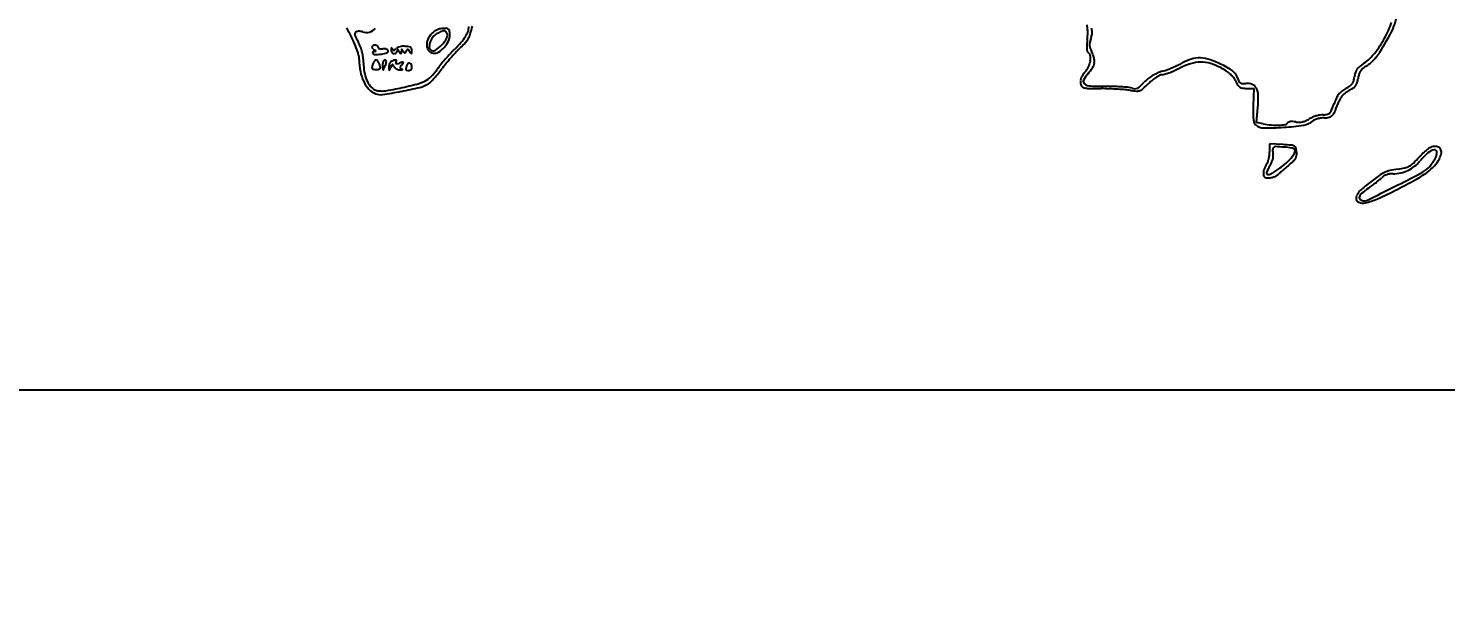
# Model space of a CAD drawing. Header units: millimetres. Extents: x 56222 to 3066687, y -650199 to -121287.
# Drawn here: x 135221.38 to 135265.5, y -182877.65 to -182859.39 of the extents above; entities that cross this region are included whole.
import ezdxf
from ezdxf import colors
from ezdxf.entities.mleader import LeaderData, LeaderLine
from ezdxf.math import Vec2, Vec3

# ---------------------------------------------------------------- set-up
doc = ezdxf.new("R2010")
doc.units = ezdxf.units.MM
doc.header["$MEASUREMENT"] = 0
doc.layers.add('Text', color=7, linetype='Continuous', lineweight=15)
doc.styles.add('style4', font='ARIALN.TTF')

msp = doc.modelspace()

# ---------------------------------------------------------------- linework, layer by layer
for p, q in [((135259.301, -182861.263), (135259.53, -182861.263)), ((135259.53, -182861.263), (135259.51, -182861.794)), ((135259.612, -182862.326), (135259.654, -182861.86)), ((135259.825, -182862.369), (135259.612, -182862.326)), ((135260.432, -182863.015), (135260.022, -182862.995)), ((135260.022, -182862.995), (135260.022, -182863.249))]:
    msp.add_line(p, q)
for centre, radius, start, end in [((135253.115, -182859.51), 1.243, 3.8487, 10.3881), ((135260.757, -182858.131), 3.247, 331.0382, 340.5475), ((135261.842, -182858.567), 2.187, 331.5082, 347.6339), ((135220.625, -182864.922), 12.021, 25.596, 27.4615), ((135227.767, -182861.501), 4.102, 21.4365, 25.5959), ((135231.622, -182859.57), 0.0838, 153.8073, 191.0566), ((135231.9, -182859.516), 0.367, 191.0566, 205.5925), ((135231.609, -182859.564), 0.0696, 110.9936, 153.8073), ((135235.423, -182857.829), 4.273, 205.5924, 207.9998), ((135231.654, -182859.679), 0.193, 97.7319, 110.9937), ((135231.676, -182859.846), 0.362, 89.4537, 97.7319), ((135231.676, -182859.852), 0.367, 81.2229, 89.4537), ((135231.699, -182859.703), 0.217, 69.0064, 81.2229), ((135231.903, -182859.172), 0.352, 249.0063, 285.5493), ((135231.906, -182859.183), 0.341, 285.5493, 323.0282), ((135234.348, -182859.971), 0.584, 135, 156.6665), ((135234.437, -182860.024), 0.587, 141.538, 158.5964), ((135234.374, -182859.997), 0.621, 125.0263, 135), ((135234.285, -182859.904), 0.393, 118.5163, 141.5379), ((135234.343, -182859.953), 0.566, 114.3451, 125.0262), ((135235.557, -182862.245), 3.058, 115.6369, 118.5162), ((135234.324, -182859.911), 0.52, 103.1915, 114.3451), ((135234.3, -182859.809), 0.416, 90, 103.1914), ((135234.335, -182859.698), 0.233, 96.6815, 115.637), ((135233.452, -182859.182), 1.078, 317.239, 332.1346), ((135234.3, -182860.348), 0.954, 83.2407, 90.0001), ((135234.316, -182859.541), 0.0747, 56.5233, 96.6816), ((135234.279, -182859.597), 0.142, 31.7175, 56.5232), ((135234.26, -182859.609), 0.164, 332.1347, 31.7175), ((135234.401, -182859.493), 0.0939, 46.1727, 83.2407), ((135234.013, -182859.585), 0.487, 335.2083, 0), ((135234.405, -182859.489), 0.0884, 7.5154, 46.1726), ((135233.678, -182859.585), 0.821, 0, 7.5154), ((135233.871, -182858.942), 1.321, 318.058, 327.8196), ((135234.456, -182859.382), 0.7, 318.1333, 331.2045), ((135234.363, -182859.251), 0.74, 327.8197, 341.4151), ((135234.602, -182859.332), 0.488, 341.4151, 0), ((135234.334, -182859.315), 0.839, 331.2046, 342.86), ((135231.975, -182858.587), 3.308, 342.86, 347.0648), ((135252.449, -182859.51), 1.91, 352.8783, 357.8459), ((135252.875, -182859.526), 1.484, 357.846, 3.8488), ((135255.323, -182860.024), 0.919, 160.7813, 168.1216), ((135253.71, -182859.462), 0.789, 340.7813, 349.3872), ((135253.908, -182859.517), 0.586, 1.5269, 12.5595), ((135253.995, -182859.515), 0.498, 349.3872, 1.5269), ((135260.67, -182858.083), 3.347, 321.6014, 331.0382), ((135257.977, -182856.469), 6.584, 324.4189, 331.5082), ((135229.333, -182860.886), 2.419, 16.1233, 21.4364), ((135230.357, -182860.522), 1.465, 21.4909, 27.9998), ((135230.501, -182860.466), 1.31, 14.414, 21.491), ((135230.54, -182860.456), 1.269, 7.2201, 14.414), ((135232.111, -182859.978), 0.0386, 143.5012, 180), ((135232.129, -182859.978), 0.0566, 180.0001, 206.7017), ((135232.191, -182859.947), 0.127, 206.7018, 221.3358), ((135232.14, -182860), 0.0756, 121.4296, 143.5013), ((135232.128, -182860.149), 0.0364, 177.8415, 211.7175), ((135232.12, -182860.148), 0.0288, 137.5162, 177.8415), ((135232.212, -182859.929), 0.154, 221.3358, 234.6819), ((135232.172, -182860.121), 0.0885, 211.7175, 271.1575), ((135232.135, -182860.162), 0.0487, 108.3501, 137.5163), ((135232.159, -182860.03), 0.111, 103.5532, 121.4295), ((135232.157, -182860.229), 0.12, 93.4513, 108.3501), ((135232.212, -182859.929), 0.154, 234.682, 248.0255), ((135232.17, -182860.079), 0.161, 90, 103.553), ((135232.098, -182859.246), 0.866, 273.4514, 276.3085), ((135231.788, -182860.978), 0.977, 65.4072, 68.0255), ((135232.17, -182860.067), 0.149, 75.3404, 90), ((135232.192, -182860.098), 0.0083, 276.3081, 354.2227), ((135232.191, -182860.098), 0.00944, 354.2229, 65.4071), ((135232.181, -182860.027), 0.107, 56.6228, 75.3404), ((135232.198, -182860.001), 0.0767, 34.0905, 56.6228), ((135232.225, -182859.983), 0.0441, 0, 34.0904), ((135232.3, -182859.983), 0.0311, 180, 229.1345), ((135232.341, -182859.935), 0.0942, 229.1346, 250.6842), ((135232.366, -182859.863), 0.171, 250.6841, 266.2884), ((135232.375, -182859.728), 0.307, 266.2883, 276.3524), ((135232.169, -182858.959), 1.25, 279.1073, 287.5958), ((135232.439, -182860.302), 0.271, 84.5778, 96.3522), ((135232.444, -182860.246), 0.216, 70.5831, 84.5777), ((135232.464, -182860.19), 0.156, 54.1605, 70.5831), ((135232.533, -182860.106), 0.0455, 287.5958, 19.6479), ((135232.522, -182860.11), 0.0576, 19.6479, 54.1606), ((135232.798, -182860.072), 0.131, 177.417, 196.8379), ((135233.163, -182860.088), 0.496, 172.4174, 177.4169), ((135232.699, -182860.026), 0.0274, 131.2483, 172.4175), ((135232.778, -182860.078), 0.109, 196.8378, 219.0776), ((135232.686, -182860.012), 0.0078, 34.6949, 131.2483), ((135232.586, -182860.081), 0.13, 21.9995, 34.6951), ((135232.767, -182860.087), 0.0949, 219.0777, 243.1749), ((135232.835, -182859.98), 0.14, 201.9994, 218.8341), ((135232.761, -182860.098), 0.0823, 243.1749, 270), ((135232.749, -182860.05), 0.0284, 218.834, 273.5843), ((135232.747, -182860.023), 0.055, 273.5844, 308.6241), ((135232.431, -182859.628), 0.56, 308.6242, 315), ((135232.766, -182860.078), 0.102, 288.694, 309.5196), ((135232.973, -182860.17), 0.205, 111.9266, 134.9999), ((135232.775, -182860.089), 0.0873, 309.5196, 332.2083), ((135232.791, -182860.098), 0.0689, 332.2084, 359.2981), ((135232.974, -182860.1), 0.114, 164.0281, 179.2982), ((135232.874, -182860.071), 0.0102, 75.7542, 164.0279), ((135232.868, -182860.096), 0.035, 37.719, 75.7543), ((135233.026, -182860.302), 0.348, 96.3761, 111.9266), ((135232.428, -182860.436), 0.591, 32.8726, 37.7189), ((135234.826, -182858.886), 2.263, 212.8726, 214.6368), ((135232.978, -182860.163), 0.0178, 214.6367, 270), ((135232.978, -182860.171), 0.00965, 269.9999, 355.8178), ((135233.056, -182860.569), 0.617, 85.1246, 96.3762), ((135231.912, -182860.093), 1.079, 355.8179, 358.8303), ((135233.789, -182860.131), 0.798, 175.1127, 178.8304), ((135233.005, -182860.064), 0.0116, 98.7006, 175.1129), ((135233.005, -182860.068), 0.0151, 35.3216, 98.7003), ((135232.125, -182860.692), 1.094, 32.3566, 35.3216), ((135233.588, -182859.765), 0.638, 212.3567, 217.4638), ((135233.102, -182860.137), 0.0256, 217.4639, 270.0001), ((135233.102, -182860.142), 0.0205, 270, 331.4773), ((135232.943, -182861.893), 1.945, 80.3427, 85.1246), ((135232.741, -182859.946), 0.432, 331.4772, 338.2109), ((135233.399, -182860.209), 0.278, 148.2828, 158.211), ((135233.182, -182860.075), 0.0221, 85.1288, 148.2829), ((135233.181, -182860.089), 0.0361, 40.4801, 85.1287), ((135232.681, -182860.515), 0.693, 35.2684, 40.4801), ((135234.459, -182859.258), 1.485, 215.2684, 217.9048), ((135233.264, -182860.005), 0.0297, 36.806, 80.3429), ((135233.192, -182860.059), 0.12, 21.3696, 36.806), ((135233.301, -182860.16), 0.0165, 217.9046, 283.0786), ((135233.132, -182860.082), 0.184, 8.8054, 21.3697), ((135233.301, -182860.162), 0.014, 283.0786, 356.4379), ((135233.042, -182860.096), 0.275, 359.4987, 8.8055), ((135232.111, -182860.088), 1.207, 356.4379, 359.4987), ((135234.196, -182859.906), 0.419, 156.6665, 184.4557), ((135234.049, -182859.917), 0.271, 184.4557, 220.6109), ((135234.007, -182859.953), 0.216, 220.6111, 263.3825), ((135234.325, -182859.98), 0.467, 158.5963, 177.6972), ((135233.996, -182859.967), 0.138, 177.6972, 225), ((135233.979, -182859.984), 0.114, 225, 301.1252), ((135234.013, -182859.9), 0.27, 263.3825, 300.6228), ((135233.547, -182859.27), 0.948, 301.1252, 317.239), ((135233.781, -182859.507), 0.726, 300.6227, 318.4012), ((135233.712, -182859.446), 0.818, 318.4012, 335.2084), ((135237.044, -182862.519), 3.448, 134.2488, 137.4153), ((135239.035, -182864.22), 5.966, 136.4676, 138.6273), ((135231.375, -182856.699), 4.678, 314.2488, 318.0579), ((135236.201, -182861.527), 2.056, 131.6866, 136.4675), ((135233.634, -182858.645), 1.803, 311.6866, 318.1332), ((135255.197, -182859.959), 0.869, 176.2879, 184.0684), ((135256.953, -182860.073), 2.629, 172.8782, 176.288), ((135254.799, -182859.987), 0.471, 184.0683, 194.3543), ((135254.407, -182860.088), 0.0657, 194.3542, 238.2826), ((135254.298, -182860.265), 0.142, 9.9032, 58.2825), ((135254.757, -182859.905), 0.341, 168.1216, 183.5062), ((135254.743, -182859.906), 0.328, 183.5063, 199.2778), ((135255.193, -182859.748), 0.804, 199.2778, 207.3444), ((135253.568, -182860.589), 1.026, 15.796, 27.3444), ((135261.978, -182859.12), 1.678, 305.7833, 321.6014), ((135231.132, -182860.366), 0.546, 0.0867, 16.1232), ((135233.676, -182860.362), 1.998, 180.0867, 190.766), ((135230.546, -182860.455), 1.263, 360, 7.2201), ((135233.514, -182860.455), 1.704, 180, 189.7871), ((135232.152, -182860.608), 0.0775, 164.7007, 204.9829), ((135233.166, -182860.886), 1.129, 159.0064, 164.7007), ((135232.367, -182860.579), 0.273, 149.7497, 159.0064), ((135232.315, -182860.549), 0.214, 138.631, 149.7496), ((135232.271, -182860.51), 0.155, 125.8631, 138.631), ((135232.146, -182858.811), 1.399, 271.1575, 279.1072), ((135232.203, -182860.416), 0.0386, 90.0001, 125.8631), ((135232.203, -182860.427), 0.0492, 37.0216, 90), ((135231.843, -182860.698), 0.5, 27.3448, 37.0216), ((135231.815, -182860.712), 0.531, 17.2817, 27.3449), ((135232.077, -182860.631), 0.258, 360, 17.2817), ((135232.905, -182860.545), 0.501, 173.5413, 181.464), ((135238.654, -182860.398), 6.251, 181.4641, 182.4661), ((135232.687, -182860.52), 0.281, 161.3207, 173.5413), ((135232.572, -182860.482), 0.16, 145.2101, 161.3207), ((135230.347, -182859.697), 2.306, 334.6773, 336.7461), ((135232.466, -182860.408), 0.0302, 90, 145.21), ((135232.466, -182860.445), 0.0677, 52.7498, 89.9999), ((135230.484, -182859.756), 2.157, 336.7461, 340.0992), ((135232.481, -182860.425), 0.0425, 0, 52.7499), ((135232.333, -182860.425), 0.19, 340.0992, 0.0001), ((135232.864, -182860.588), 0.263, 169.4205, 181.8579), ((135240.447, -182860.342), 7.85, 181.858, 182.5563), ((135232.843, -182860.584), 0.242, 156.1706, 169.4205), ((135232.796, -182860.563), 0.19, 141.316, 156.1706), ((135225.474, -182857.652), 7.77, 336.9444, 337.648), ((135232.707, -182860.492), 0.0764, 111.9744, 141.316), ((135233.822, -182861.085), 1.256, 154.1746, 157.6481), ((135233.109, -182861.487), 1.15, 107.1344, 111.9745), ((135232.722, -182860.552), 0.0343, 107.5655, 154.1747), ((135232.717, -182860.536), 0.0168, 30.0122, 107.5656), ((135232.373, -182860.734), 0.413, 22.3689, 30.012), ((135232.862, -182860.533), 0.115, 202.3688, 226.1053), ((135232.761, -182860.063), 0.118, 270, 288.6939), ((135232.8, -182860.485), 0.102, 78.486, 107.1345), ((135232.87, -182860.48), 0.0562, 148.2824, 178.4891), ((135232.829, -182860.478), 0.015, 178.4894, 258.0655), ((135232.817, -182860.406), 0.0201, 354.2999, 78.486), ((135232.737, -182860.398), 0.0997, 328.2825, 354.3), ((135232.843, -182860.41), 0.0849, 258.0653, 283.4025), ((135232.635, -182859.535), 0.985, 283.4026, 287.6088), ((135233.844, -182863.344), 3.012, 105.8095, 107.6088), ((135233.011, -182860.613), 0.0587, 145.8517, 180.2199), ((135232.983, -182860.614), 0.0305, 180.2199, 233.9533), ((135233.55, -182860.979), 0.71, 140.3099, 145.8518), ((135232.066, -182859.748), 1.218, 320.3098, 323.7647), ((135233.03, -182860.472), 0.0266, 53.7097, 105.8095), ((135233.039, -182860.46), 0.0124, 323.7649, 53.7099), ((135234.92, -182861.222), 1.884, 159.0064, 162.102), ((135233.288, -182860.596), 0.135, 128.489, 159.0064), ((135233.237, -182860.532), 0.0538, 67.9228, 128.4891), ((135233.226, -182860.558), 0.0819, 21.7301, 67.9228), ((135233.093, -182860.611), 0.225, 360, 21.7302), ((135233.228, -182860.611), 0.0902, 336.4281, 360), ((135236.565, -182862.404), 3.009, 141.3314, 144.8104), ((135239.274, -182864.572), 6.479, 139.3707, 141.3313), ((135237.721, -182863.167), 4.281, 140.7613, 143.6411), ((135239.34, -182864.629), 6.565, 137.4153, 139.3707), ((135239.351, -182864.498), 6.386, 138.6273, 140.7614), ((135253.831, -182860.334), 0.608, 317.1766, 334.9493), ((135253.755, -182860.298), 0.693, 334.9493, 351.0671), ((135253.939, -182860.327), 0.506, 351.0671, 9.9033), ((135254.158, -182860.403), 0.412, 327.8277, 350.9462), ((135254.201, -182860.41), 0.367, 350.9462, 15.7961), ((135255.401, -182856.792), 4.144, 290.3487, 292.8937), ((135255.454, -182856.917), 4.008, 292.8937, 295.4563), ((135256.447, -182859.002), 1.699, 295.4563, 300.3222), ((135258.261, -182862.74), 2.353, 107.3455, 116.7846), ((135257.917, -182861.516), 1.213, 105.7804, 120.3222), ((135257.883, -182861.531), 1.086, 90.5146, 107.3455), ((135257.828, -182861.202), 0.887, 87.3857, 105.7804), ((135257.817, -182861.441), 1.126, 71.4208, 87.3857), ((135257.882, -182861.459), 1.014, 72.9825, 90.5146), ((135257.296, -182862.991), 2.761, 63.2509, 71.4208), ((135257.632, -182862.275), 1.868, 61.8834, 72.9825), ((135256.59, -182864.392), 4.33, 60.013, 63.2509), ((135263.151, -182860.982), 0.513, 130.8041, 144.9935), ((135264.172, -182862.164), 2.075, 125.7833, 130.8041), ((135263.413, -182861.234), 0.767, 121.1884, 130.5643), ((135262.488, -182859.705), 1.021, 301.1884, 307.0874), ((135262.152, -182859.261), 1.578, 307.0875, 311.3452), ((135262.212, -182859.329), 1.487, 311.3452, 315.6637), ((135262.863, -182859.965), 0.577, 315.6637, 324.4188), ((135233.006, -182860.49), 1.315, 190.766, 205.3754), ((135232.689, -182860.64), 0.964, 205.3754, 222.6061), ((135232.984, -182860.546), 1.167, 189.787, 202.787), ((135232.69, -182860.67), 0.847, 202.787, 218.0831), ((135232.127, -182860.62), 0.0505, 204.9829, 259.2525), ((135232.203, -182860.219), 0.458, 259.2524, 270), ((135232.203, -182860.3), 0.377, 270, 277.6603), ((135232.225, -182860.462), 0.213, 277.6603, 289.3902), ((135232.255, -182860.547), 0.124, 289.3902, 304.5911), ((135232.313, -182860.631), 0.0215, 304.5911, 360), ((135232.434, -182860.666), 0.0257, 182.4659, 231.1068), ((135232.423, -182860.679), 0.00879, 231.107, 334.6773), ((135232.615, -182860.691), 0.00947, 182.5565, 259.4244), ((135232.615, -182860.691), 0.00936, 259.4244, 336.9445), ((135232.945, -182860.446), 0.235, 226.1054, 240.0242), ((135232.963, -182860.416), 0.271, 240.0241, 253.0572), ((135232.955, -182860.442), 0.243, 253.0572, 267.1961), ((135232.983, -182859.858), 0.828, 267.1961, 270.7919), ((135233.065, -182860.5), 0.171, 233.9534, 249.0204), ((135232.994, -182860.615), 0.0711, 270.792, 292.5149), ((135232.983, -182860.714), 0.0583, 47.338, 69.0203), ((135233.019, -182860.675), 0.0056, 292.5149, 47.3382), ((135233.183, -182860.661), 0.058, 162.102, 200.3589), ((135233.157, -182860.671), 0.0302, 200.3588, 261.6995), ((135233.22, -182860.235), 0.47, 261.6996, 269.9999), ((135233.22, -182860.604), 0.102, 270, 291.71), ((135233.221, -182860.606), 0.0989, 291.7101, 313.8504), ((135233.223, -182860.609), 0.0955, 313.8504, 336.4282), ((135233.082, -182859.719), 1.462, 284.0523, 295.9029), ((135233.407, -182860.387), 0.72, 295.9029, 314.8773), ((135231.471, -182858.643), 3.431, 315.2009, 318.022), ((135232.707, -182859.684), 1.712, 314.8772, 324.8104), ((135231.138, -182858.343), 3.879, 318.0219, 320.9308), ((135230.84, -182858.101), 4.263, 320.9308, 323.641), ((135254.413, -182861.063), 0.285, 169.8342, 186.6448), ((135254.535, -182861.084), 0.409, 157.0034, 169.8343), ((135254.629, -182861.125), 0.511, 145.5981, 157.0034), ((135254.84, -182861.269), 0.766, 137.1767, 145.5981), ((135254.308, -182861.052), 0.0887, 152.7792, 236.1173), ((135255.136, -182861.478), 1.021, 138.7165, 152.7792), ((135253.289, -182859.856), 1.438, 318.7165, 327.8277), ((135256.98, -182861.885), 1.186, 128.7224, 136.6767), ((135256.999, -182861.909), 1.217, 120.9198, 128.7223), ((135257.431, -182862.298), 1.671, 129.1964, 134.4875), ((135257.03, -182861.96), 1.276, 113.3097, 120.9199), ((135257.255, -182862.082), 1.392, 123.1294, 129.1963), ((135257.122, -182861.877), 1.148, 116.9409, 123.1294), ((135257.111, -182862.148), 1.481, 106.5012, 113.3096), ((135256.672, -182860.993), 0.156, 90, 116.9408), ((135256.672, -182860.577), 0.259, 270.0001, 287.2303), ((135256.013, -182858.44), 2.386, 286.5012, 290.3486), ((135255.992, -182858.385), 2.555, 287.2303, 290.4389), ((135255.882, -182858.089), 2.871, 290.439, 293.8127), ((135255.668, -182857.604), 3.4, 293.8129, 296.7845), ((135257.578, -182862.377), 1.984, 56.4582, 61.8833), ((135258.084, -182861.614), 1.068, 47.8347, 56.4582), ((135258.311, -182861.411), 0.888, 49.5309, 60.013), ((135258.256, -182861.425), 0.812, 37.8454, 47.8347), ((135258.592, -182861.08), 0.454, 33.868, 49.531), ((135258.423, -182861.295), 0.601, 25.3223, 37.8455), ((135260.009, -182860.544), 1.154, 205.3224, 212.1899), ((135258.646, -182861.045), 0.39, 16.3072, 33.868), ((135259.827, -182860.699), 0.841, 196.3072, 204.0635), ((135259.173, -182860.991), 0.124, 204.0636, 235.8705), ((135262.389, -182860.962), 0.258, 323.6622, 344.93), ((135261.966, -182860.849), 0.696, 344.9301, 355.0753), ((135263.248, -182860.959), 0.59, 162.9272, 175.0754), ((135263.019, -182860.889), 0.351, 144.9935, 162.9273), ((135261.888, -182860.832), 0.897, 343.7259, 352.4405), ((135263.617, -182861.062), 0.847, 163.6961, 172.4405), ((135263.154, -182860.926), 0.365, 147.279, 163.6961), ((135263.145, -182860.921), 0.354, 130.5643, 147.279), ((135232.379, -182860.925), 0.543, 222.6061, 249.0697), ((135232.328, -182860.953), 0.388, 218.0831, 245.5046), ((135232.333, -182860.943), 0.4, 245.5045, 262.1009), ((135232.335, -182861.039), 0.421, 249.0698, 278.5581), ((135232.373, -182860.657), 0.688, 262.1009, 273.144), ((135230.016, -182845.627), 16.006, 278.5581, 280.6988), ((135232.327, -182859.835), 1.512, 273.144, 280.1086), ((135231.088, -182852.881), 8.575, 280.1086, 282.0364), ((135229.46, -182845.246), 16.381, 282.0365, 284.0523), ((135230.621, -182848.83), 12.747, 280.6987, 283.3562), ((135233.363, -182860.38), 0.876, 283.3562, 302.1519), ((135233.601, -182860.758), 0.429, 302.1518, 315.2009), ((135254.379, -182861.067), 0.25, 186.6448, 210.333), ((135254.256, -182861.139), 0.108, 210.3329, 254.7633), ((135254.379, -182860.684), 0.579, 254.7632, 268.4489), ((135254.459, -182860.826), 0.361, 236.1174, 267.2967), ((135255.108, -182833.782), 27.491, 268.4488, 269.3016), ((135254.992, -182849.551), 11.648, 267.2967, 269.8288), ((135254.646, -182871.667), 10.397, 87.8667, 89.3016), ((135254.933, -182869.266), 8.067, 88.0211, 89.8288), ((135254.605, -182872.761), 11.491, 86.5357, 87.8668), ((135254.995, -182867.46), 6.259, 85.8347, 88.021), ((135254.681, -182871.507), 10.236, 85.206, 86.5357), ((135255.013, -182867.209), 6.008, 83.9234, 85.8347), ((135255.369, -182863.311), 2.011, 80.7645, 85.206), ((135255.609, -182861.614), 0.381, 69.6233, 83.9234), ((135255.988, -182859.505), 1.846, 260.7645, 266.5163), ((135255.832, -182861.013), 0.26, 249.6233, 269.1609), ((135255.831, -182861.105), 0.168, 269.1608, 296.264), ((135255.891, -182861.091), 0.256, 266.5163, 291.2136), ((135255.745, -182860.931), 0.362, 296.264, 312.8763), ((135255.86, -182861.012), 0.342, 291.2136, 311.3744), ((135254.171, -182859.235), 2.676, 312.8763, 316.6767), ((135253.186, -182857.975), 4.388, 311.3743, 314.4876), ((135259.213, -182861.045), 0.214, 212.1898, 236.132), ((135259.202, -182861.062), 0.194, 236.1319, 261.6419), ((135259.172, -182860.991), 0.124, 235.8705, 267.7465), ((135259.2, -182860.282), 0.834, 267.7465, 275.5495), ((135259.301, -182860.39), 0.873, 261.6418, 270), ((135259.322, -182861.536), 0.426, 68.0925, 95.5495), ((135259.39, -182861.367), 0.244, 26.4972, 68.0925), ((135259.12, -182861.502), 0.546, 1.6263, 26.4972), ((135256.518, -182861.576), 3.149, 354.8222, 1.6262), ((135262.696, -182861.837), 0.653, 142.3572, 154.9498), ((135262.585, -182861.751), 0.512, 127.7542, 142.3572), ((135262.791, -182861.948), 0.679, 136.081, 145.801), ((135262.826, -182862.063), 0.906, 118.233, 127.7542), ((135262.86, -182862.015), 0.774, 126.9485, 136.081), ((135262.885, -182862.048), 0.816, 118.1667, 126.9485), ((135261.795, -182860.142), 1.274, 298.233, 304.8676), ((135261.907, -182860.223), 1.255, 298.1667, 305.0486), ((135262.344, -182860.93), 0.314, 304.8677, 323.6622), ((135262.44, -182860.981), 0.328, 305.0487, 323.7249), ((135262.467, -182861.001), 0.294, 323.725, 343.7259), ((135266.512, -182862.048), 7.007, 177.9249, 180.0212), ((135257.931, -182860.266), 4.357, 337.3257, 340.244), ((135263.997, -182862.445), 2.088, 154.9497, 160.2441), ((135256.461, -182859.591), 6.084, 337.1388, 340.1559), ((135262.563, -182861.794), 0.403, 145.801, 160.1558), ((135260.993, -182862.05), 1.488, 180.0212, 186.6388), ((135260.188, -182862.144), 0.677, 186.6388, 196.5704), ((135259.664, -182862.299), 0.13, 196.5704, 230.3099), ((135260.249, -182860.246), 2.165, 258.6901, 265.1957), ((135260.491, -182862.283), 0.108, 278.6049, 328.2825), ((135260.636, -182862.373), 0.0629, 110.447, 148.2826), ((135260.708, -182862.565), 0.268, 97.5481, 110.4471), ((135260.726, -182862.7), 0.404, 86.8509, 97.548), ((135260.712, -182862.954), 0.659, 79.43, 86.8509), ((135260.934, -182861.762), 0.554, 259.4301, 270.416), ((135260.935, -182861.823), 0.493, 270.416, 282.408), ((135260.921, -182861.76), 0.558, 282.4081, 293.5989), ((135260.992, -182861.818), 0.595, 278.8709, 309.681), ((135260.78, -182861.437), 0.91, 293.5989, 301.3581), ((135261.634, -182862.838), 0.73, 112.6944, 121.3582), ((135261.819, -182863.281), 1.211, 106.7616, 112.6945), ((135261.522, -182862.458), 0.236, 112.5795, 129.681), ((135261.713, -182862.916), 0.732, 105.2215, 112.5794), ((135261.806, -182863.24), 1.168, 100.7648, 106.7616), ((135261.739, -182863.012), 0.832, 98.1471, 105.2215), ((135261.688, -182862.617), 0.534, 89.9999, 100.7648), ((135261.719, -182862.871), 0.689, 90, 98.147), ((135261.688, -182861.36), 0.723, 270, 280.3994), ((135261.719, -182861.615), 0.566, 270, 286.0658), ((135261.793, -182861.931), 0.142, 280.3993, 315.0758), ((135261.814, -182861.947), 0.221, 286.0658, 318.4601), ((135261.703, -182861.842), 0.269, 315.0758, 337.3258), ((135261.602, -182861.759), 0.505, 318.4601, 337.1388), ((135259.843, -182862.084), 0.41, 230.3099, 269.3741), ((135259.924, -182854.65), 7.844, 269.3742, 273.9369), ((135260.233, -182860.441), 1.969, 265.1957, 272.1804), ((135260.24, -182860.623), 1.787, 272.1804, 278.6048), ((135259.964, -182855.234), 7.259, 273.9369, 278.8709), ((135259.222, -182863.249), 0.799, 352.3644, 0.0001), ((135260.408, -182863.197), 0.293, 167.3287, 177.21), ((135260.496, -182863.201), 0.382, 177.21, 186.2269), ((135260.572, -182863.193), 0.458, 186.2268, 194.0893), ((135260.181, -182863.146), 0.0605, 135.4713, 167.3286), ((135260.203, -182863.168), 0.0911, 87.3126, 135.4714), ((135259.911, -182869.377), 6.307, 84.991, 87.3125), ((135260.002, -182872.036), 9.031, 85.5764, 87.2728), ((135259.983, -182868.557), 5.485, 82.3458, 84.9909), ((135260.68, -182863.273), 0.242, 62.4833, 85.5764), ((135260.695, -182863.26), 0.139, 45, 82.3459), ((135260.276, -182863.034), 0.575, 323.1021, 338.4311), ((135260.749, -182863.141), 0.0927, 16.1719, 62.4832), ((135260.738, -182863.216), 0.078, 338.431, 45), ((135260.18, -182863.305), 0.684, 5.5606, 16.1719), ((135260.316, -182863.292), 0.548, 353.8697, 5.5605), ((135267.079, -182865.603), 3.256, 133.6669, 137.4061), ((135265.57, -182864.022), 1.07, 125.0959, 133.6668), ((135265.221, -182863.586), 0.415, 99.7486, 130.9155), ((135265.298, -182863.635), 0.597, 113.3925, 125.0959), ((135265.155, -182863.304), 0.236, 90, 113.3925), ((135265.162, -182863.246), 0.069, 359.7765, 99.7486), ((135265.155, -182863.37), 0.302, 64.9475, 90), ((135264.811, -182863.244), 0.42, 332.6556, 359.7766), ((135265.222, -182863.225), 0.143, 21.0772, 64.9475), ((135265.159, -182863.25), 0.21, 346.7802, 21.0772), ((135260.477, -182863.984), 0.658, 153.3201, 160.3078), ((135260.233, -182863.862), 0.386, 142.8975, 153.3202), ((135259.708, -182863.465), 0.272, 322.8975, 338.9755), ((135261.054, -182864.319), 1.209, 148.2825, 158.603), ((135259.158, -182863.253), 0.862, 338.9755, 345.7894), ((135259.047, -182863.225), 0.976, 345.7894, 352.3644), ((135259.202, -182863.174), 0.969, 328.2825, 335.3615), ((135259.496, -182863.309), 0.645, 335.3615, 344.9617), ((135259.645, -182863.349), 0.491, 344.9617, 355.9582), ((135259.884, -182863.366), 0.252, 355.9582, 14.0893), ((135258.692, -182861.464), 2.813, 306.7908, 312.3845), ((135265.321, -182869.363), 7.397, 129.9445, 130.9577), ((135263.92, -182867.691), 5.215, 128.6279, 129.9445), ((135259.794, -182862.671), 1.178, 312.3845, 323.1022), ((135259.8, -182862.534), 1.386, 308.628, 314.7159), ((135260.544, -182863.286), 0.328, 314.716, 332.4712), ((135260.619, -182863.325), 0.244, 332.4712, 353.8698), ((135264.102, -182863.221), 0.534, 283.7299, 299.8978), ((135263.861, -182862.835), 1.087, 295.4462, 308.1393), ((135264.035, -182863.104), 0.67, 299.8977, 313.8233), ((135261.588, -182860.554), 4.204, 313.8232, 317.4062), ((135263.809, -182862.769), 1.171, 308.1393, 320.1405), ((135266.354, -182864.894), 2.145, 130.9156, 140.1405), ((135264.007, -182862.616), 1.56, 305.9646, 317.0855), ((135264.588, -182863.316), 0.564, 312.0492, 319.8785), ((135263.887, -182862.725), 1.481, 319.8785, 323.6869), ((135263.813, -182862.672), 1.572, 323.687, 327.4452), ((135264.282, -182862.97), 1.016, 327.4451, 332.6556), ((135264.421, -182863), 0.996, 317.0855, 332.6556), ((135264.69, -182863.139), 0.693, 332.6557, 346.7802), ((135260.148, -182863.908), 0.321, 167.3478, 179.1902), ((135260.146, -182863.908), 0.319, 179.1902, 192.5909), ((135260.462, -182863.979), 0.643, 160.3078, 167.3479), ((135259.913, -182863.96), 0.08, 192.5909, 230.0167), ((135259.928, -182863.942), 0.104, 230.0166, 261.5369), ((135260.003, -182863.438), 0.614, 261.5369, 270), ((135259.972, -182863.895), 0.0467, 158.6031, 264.5873), ((135259.988, -182863.734), 0.208, 264.5874, 303.0067), ((135260.003, -182863.728), 0.323, 270, 283.9487), ((135259.937, -182863.463), 0.596, 283.9487, 292.7733), ((135257.331, -182859.644), 5.086, 303.0068, 306.7908), ((135259.933, -182863.454), 0.606, 292.7734, 301.5447), ((135260.06, -182863.661), 0.363, 301.5448, 314.4164), ((135261.813, -182865.45), 2.142, 131.9823, 134.4164), ((135264.956, -182868.942), 6.839, 130.9576, 131.9823), ((135274.562, -182879.214), 18.867, 126.1731, 127.4668), ((135260.103, -182860.09), 5.225, 308.3205, 309.8668), ((135264.103, -182864.91), 1.146, 116.1975, 126.1731), ((135262.879, -182863.414), 0.894, 309.8668, 315.5751), ((135263.716, -182864.234), 0.278, 119.146, 135.575), ((135263.84, -182864.457), 0.533, 109.0626, 119.1461), ((135263.901, -182864.499), 0.688, 101.9141, 116.1975), ((135263.866, -182864.531), 0.611, 99.5834, 109.0625), ((135264.517, -182867.419), 3.673, 97.7808, 101.9141), ((135263.864, -182864.522), 0.602, 90, 99.5835), ((135263.864, -182862.833), 1.088, 270, 282.6374), ((135240.298, -182817.257), 52.657, 296.6455, 297.6186), ((135255.262, -182847.244), 19.258, 296.971, 298.9147), ((135263.743, -182861.749), 2.05, 277.7808, 283.73), ((135263.869, -182862.852), 1.068, 282.6374, 295.4462), ((135262.941, -182861.146), 3.377, 298.9147, 305.9647), ((135264.132, -182862.811), 1.244, 297.6186, 312.0491), ((135263.184, -182864.823), 0.506, 139.8103, 153.0766), ((135263.577, -182865.155), 1.02, 130.7947, 139.8103), ((135263.088, -182864.756), 0.298, 130.3441, 156.5141), ((135264.633, -182866.575), 2.684, 125.1503, 130.3441), ((135265.456, -182867.332), 3.896, 127.4668, 130.7948), ((135213.511, -182763.87), 112.387, 296.16497, 296.64556), ((135259.834, -182859.76), 5.651, 305.1504, 306.7594), ((135259.695, -182859.573), 5.884, 306.7594, 308.3205), ((135257.227, -182851.105), 14.926, 294.3354, 296.9709), ((135262.908, -182864.683), 0.196, 153.0766, 180), ((135262.849, -182864.683), 0.138, 180, 247.8613), ((135262.928, -182864.489), 0.347, 247.8613, 282.1016), ((135262.876, -182864.664), 0.0667, 156.5141, 226.1765), ((135262.958, -182864.579), 0.184, 226.1765, 259.0185), ((135262.967, -182864.533), 0.232, 259.0184, 296.165), ((135262.612, -182863.012), 1.857, 282.1016, 294.3355)]:
    msp.add_arc(centre, radius, start, end)

# ---------------------------------------------------------------- leaders
at = {"layer": 'Text', "color": 1, "lineweight": 0, "ltscale": 20}
ml = msp.add_multileader_mtext('Standard', dxfattribs=at)
ml.set_content('Indirect \\Plight', color=1, style='style4')
ml.set_leader_properties()
ml.build(insert=Vec2(0, 0))
ml.multileader.update_dxf_attribs({"dogleg_length": 2.025, "arrow_head_size": 2})
ctx = ml.context
ctx.base_point, ctx.char_height, ctx.arrow_head_size, ctx.landing_gap_size, ctx.plane_origin = Vec3(135313.761, -182870.648), 3, 2, 0.4, Vec3(135247.115, -182872.673)
notes = []
notes.append((ctx, [(0, (1, 1, 0), (135201.437, -182870.648), (1, 0), 112.324, [(0, [(135184.062, -182866.716)], 0, [])])]))
ctx.mtext.insert = Vec3(135314.161, -182868.707)
for ctx, leaders in notes:
    for number, flags, end, landing, length, lines in leaders:
        leader = LeaderData()
        leader.index, (leader.has_last_leader_line, leader.has_dogleg_vector, leader.attachment_direction) = number, flags
        leader.last_leader_point, leader.dogleg_vector, leader.dogleg_length = Vec3(end), Vec3(landing), length
        for number, points, colour, breaks in lines:
            line = LeaderLine()
            line.index, line.vertices, line.color, line.breaks = number, Vec3.list(points), colors.encode_raw_color(colour), breaks
            leader.lines.append(line)
        ctx.leaders.append(leader)

doc.saveas('drawing.dxf')
